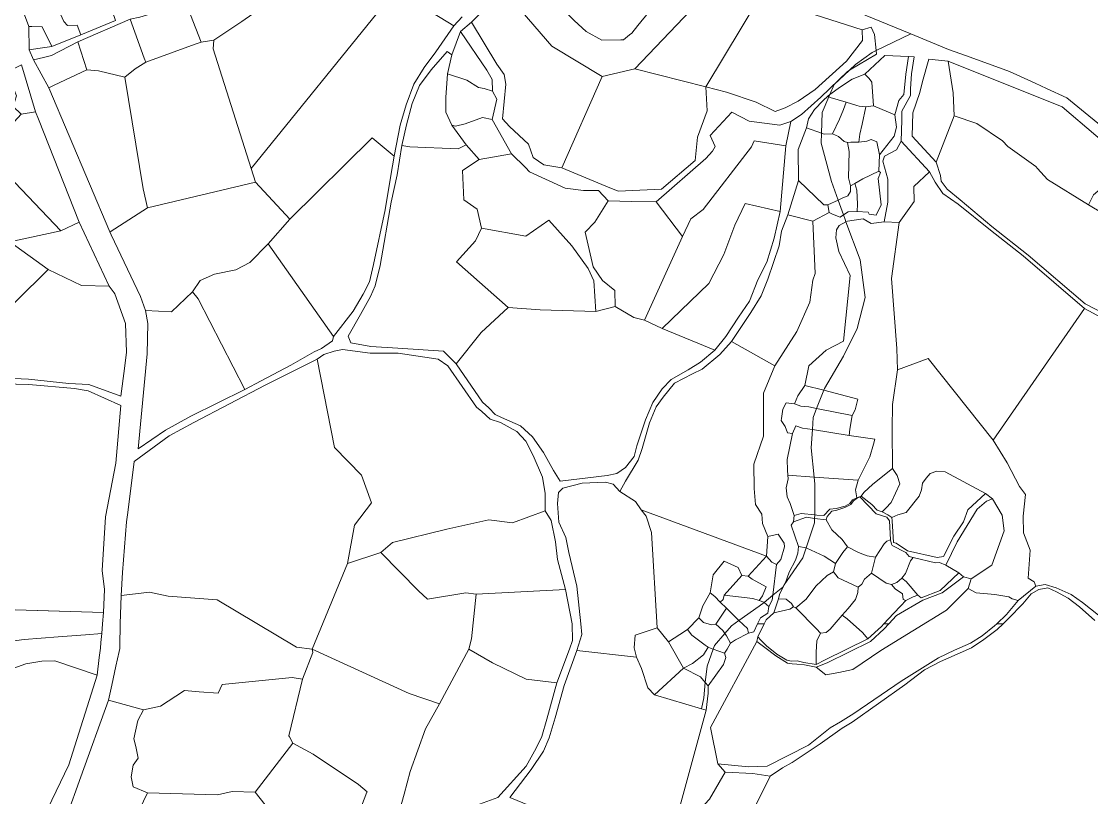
# Model space of a CAD drawing. Header units: metres. Extents: x 542555 to 550520, y 1840485 to 1846995.
# Drawn here: x 549451.6 to 549900.6, y 1843927.1 to 1844252.6 of the extents above; entities that cross this region are included whole.
import ezdxf

# ---------------------------------------------------------------- set-up
doc = ezdxf.new("R2010")
doc.units = ezdxf.units.M
doc.header["$MEASUREMENT"] = 0
doc.layers.add('Level 30', color=7, linetype='Continuous', lineweight=0)

msp = doc.modelspace()

# ---------------------------------------------------------------- linework, layer by layer
at = {"layer": 'Level 30', "color": 7, "linetype": 'Continuous', "lineweight": 0, "flags": 128}
for points in [[(549772.61, 1844331.48), (549767.51, 1844322.96), (549750.52, 1844301), (549738.6, 1844284.18), (549723.32, 1844266.76), (549720.38, 1844263.52), (549714.71, 1844256.35), (549710.19, 1844250.89), (549707.64, 1844247.71), (549706.6952, 1844246.9536), (549704.18, 1844244.94), (549703.0347, 1844244.9096), (549695.14, 1844244.7), (549688.48, 1844248.35), (549683.45, 1844252.93), (549656.49, 1844279.73), (549662.37, 1844310.75), (549687.9, 1844340.3), (549756.95, 1844334.73), (549771.43, 1844353.78), (549776.75, 1844350.29), (549776.7343, 1844349.5062), (549776.51, 1844338.29), (549772.61, 1844331.48)], [(549789.5933, 1844261.9327), (549824.8179, 1844247.3809), (549810.2601, 1844240.3922), (549809.57, 1844247.08), (549808.19, 1844250.16), (549804.31, 1844249.12), (549761.46, 1844262.93), (549748.57, 1844267.9), (549743.15, 1844267.67), (549747.1499, 1844272.5879), (549750.4117, 1844276.5983), (549754.74, 1844281.92), (549755.1, 1844277.49), (549766.87, 1844271.32), (549774.4403, 1844268.1926), (549789.5933, 1844261.9327)], [(549482.49, 1844277.81), (549491.06, 1844252.93), (549476.56, 1844246.92), (549475.03, 1844250.98), (549470.88, 1844250.95), (549469.44, 1844252.54), (549462.71, 1844267.52), (549472.49, 1844272.91), (549476.09, 1844272.55), (549479.71, 1844275.08), (549480.27, 1844276.92), (549482.49, 1844277.81)], [(549462.71, 1844267.52), (549469.44, 1844252.54), (549470.88, 1844250.95), (549475.03, 1844250.98), (549476.56, 1844246.92), (549464.35, 1844242.15), (549460.26, 1844250.32), (549455.9758, 1844250.4356), (549454.7, 1844250.47), (549450.68, 1844261.43), (549451.5895, 1844261.8904), (549462.71, 1844267.52)], [(549547.63, 1844268.41), (549551.92, 1844258.01), (549544.04, 1844252.51), (549532.3, 1844244.74), (549527.08, 1844243.92), (549522.61, 1844255.41), (549519.81, 1844260.81), (549526.16, 1844263.36), (549536.3, 1844265.01), (549547.63, 1844268.41)], [(549604.96, 1844261.13), (549548.01, 1844190.98), (549532.02, 1844241.07), (549532.3, 1844244.74), (549544.04, 1844252.51), (549551.92, 1844258.01), (549557.24, 1844259.83), (549565.18, 1844265.34), (549573.81, 1844267.9), (549581.37, 1844265.63), (549587.6, 1844266.11), (549594.86, 1844264.85), (549604.96, 1844261.13)], [(549761.46, 1844262.93), (549738.78, 1844225.21), (549708.99, 1844232.67), (549741.2, 1844266.54), (549743.15, 1844267.67), (549748.57, 1844267.9), (549761.46, 1844262.93)], [(549608.67, 1844265.7), (549633.06, 1844250.8), (549625.44, 1844239.87), (549620.62, 1844233.34), (549616.19, 1844226.36), (549613.07, 1844217.61), (549610.46, 1844209.05), (549607.96, 1844196.04), (549598.71, 1844203.77), (549564.25, 1844169.71), (549549.83, 1844185.26), (549548.01, 1844190.98), (549604.96, 1844261.13), (549608.67, 1844265.7)], [(549695.31, 1844229.45), (549678.39, 1844191.16), (549670.75, 1844192.41), (549666.37, 1844195.54), (549664.33, 1844201.11), (549656.35, 1844208.5), (549653.38, 1844211.75), (549654.79, 1844226.3), (549654.13, 1844230.4), (549651.01, 1844234.62), (549640.39, 1844252.29), (549653.69, 1844266.04), (549674.18, 1844242.17), (549695.31, 1844229.45)], [(549804.31, 1844249.12), (549804.54, 1844244.61), (549797.79, 1844235.93), (549784.59, 1844224.08), (549777.54, 1844219.17), (549772.05, 1844216.39), (549767.85, 1844214.79), (549759.93, 1844218.73), (549747.4, 1844222.95), (549738.78, 1844225.21), (549761.46, 1844262.93), (549804.31, 1844249.12)], [(549519.81, 1844260.81), (549522.61, 1844255.41), (549527.08, 1844243.92), (549524.49, 1844243.13), (549503.8, 1844235.53), (549503.13, 1844237.17), (549497.27, 1844253.58), (549501.35, 1844254.35), (549511.47, 1844257.51), (549519.81, 1844260.81)], [(549499.32, 1844232.77), (549494.95, 1844229.21), (549484.01, 1844231.83), (549479.11, 1844232.32), (549475.26, 1844244.06), (549497.27, 1844253.58), (549503.13, 1844237.17), (549503.8, 1844235.53), (549499.32, 1844232.77)], [(549464.35, 1844242.15), (549459.4264, 1844241.4244), (549454.85, 1844240.75), (549454.7, 1844250.47), (549455.9758, 1844250.4356), (549460.26, 1844250.32), (549464.35, 1844242.15)], [(549638.5, 1844228), (549630.4, 1844230.61), (549632.15, 1844238.64), (549635.83, 1844248.4), (549646.92, 1844232.14), (549649.14, 1844228.28), (549649.21, 1844223.4), (549645.8, 1844224.48), (549643.4, 1844224.86), (549638.5, 1844228)], [(549804.31, 1844249.12), (549808.19, 1844250.16), (549809.57, 1844247.08), (549810.2601, 1844240.3922), (549808.61, 1844239.6), (549801.5, 1844234.52), (549798.9746, 1844232.1144), (549798.23, 1844231.67), (549786.99, 1844220.85), (549778.84, 1844213.51), (549774.41, 1844210.58), (549769.8, 1844209.12), (549756.88, 1844210.81), (549749.62, 1844214.53), (549740.52, 1844204.7), (549742.68, 1844200.22), (549741.6, 1844198.22), (549738.77, 1844195.13), (549717.93, 1844176.89), (549707.56, 1844177.03), (549697.72, 1844177.38), (549693.73, 1844181.72), (549687.39, 1844181.74), (549679.72, 1844182.62), (549664.75, 1844189.58), (549663.11, 1844191.33), (549657.28, 1844197.03), (549649.16, 1844211.52), (549651.09, 1844219.96), (549649.21, 1844223.4), (549649.14, 1844228.28), (549646.92, 1844232.14), (549635.83, 1844248.4), (549640.39, 1844252.29), (549651.01, 1844234.62), (549654.13, 1844230.4), (549654.79, 1844226.3), (549653.38, 1844211.75), (549656.35, 1844208.5), (549664.33, 1844201.11), (549666.37, 1844195.54), (549670.75, 1844192.41), (549678.39, 1844191.16), (549696.78, 1844183.58), (549701.91, 1844181.4), (549720.18, 1844182.22), (549734.23, 1844194.23), (549735.3, 1844204.08), (549739.31, 1844215.07), (549738.78, 1844225.21), (549747.4, 1844222.95), (549759.93, 1844218.73), (549767.85, 1844214.79), (549772.05, 1844216.39), (549777.54, 1844219.17), (549784.59, 1844224.08), (549797.79, 1844235.93), (549804.54, 1844244.61), (549804.31, 1844249.12)], [(549465.4072, 1844225.8058), (549463.06, 1844224.69), (549456.63, 1844236.48), (549460.918, 1844237.5293), (549464.19, 1844238.33), (549475.26, 1844244.06), (549479.11, 1844232.32), (549465.4072, 1844225.8058)], [(549549.83, 1844185.26), (549504.52, 1844174.38), (549502.64, 1844182.47), (549494.95, 1844229.21), (549499.32, 1844232.77), (549503.8, 1844235.53), (549524.49, 1844243.13), (549527.08, 1844243.92), (549532.3, 1844244.74), (549532.02, 1844241.07), (549548.01, 1844190.98), (549549.83, 1844185.26)], [(549632.16, 1844209.13), (549638.2, 1844200.91), (549634.9, 1844199.14), (549614.52, 1844200.03), (549611.2, 1844200.59), (549613.16, 1844209.29), (549615.61, 1844218.23), (549618.69, 1844225.79), (549623.55, 1844232.33), (549630.23, 1844240), (549632.15, 1844238.64), (549630.4, 1844230.61), (549629.64, 1844220.73), (549629.63, 1844214.61), (549632.16, 1844209.13)], [(549810.41, 1844238.94), (549798.9746, 1844232.1144), (549801.5, 1844234.52), (549808.61, 1844239.6), (549810.2601, 1844240.3922), (549810.41, 1844238.94)], [(549825.09, 1844230.65), (549824.57, 1844224.35), (549824.65, 1844221.48), (549820.97, 1844214.93), (549820.95, 1844211.16), (549820.76, 1844202.42), (549818.79, 1844198.73), (549813.78, 1844196.09), (549812.98, 1844193.98), (549815.08, 1844186.41), (549815.18, 1844176.76), (549813.52, 1844168.61), (549808.19, 1844167.88), (549804.78, 1844169.89), (549798.26, 1844168.87), (549797.5641, 1844168.5091), (549797.2, 1844169.48), (549796.4989, 1844171.4385), (549798.51, 1844172.82), (549802.29, 1844172.85), (549806.9, 1844172.62), (549807.29, 1844171.74), (549810.24, 1844171.29), (549812.31, 1844175.66), (549811.09, 1844186.69), (549812.09, 1844189.2), (549811.37, 1844189.79), (549811.59, 1844196.7), (549817.82, 1844204.46), (549818.79, 1844208.26), (549818.07, 1844213.37), (549819.71, 1844219.5), (549821.82, 1844221.95), (549822.69, 1844230.5), (549823.82, 1844237.88), (549826.18, 1844237.76), (549825.09, 1844230.65)], [(549822.69, 1844230.5), (549821.82, 1844221.95), (549819.71, 1844219.5), (549818.07, 1844213.37), (549809.07, 1844217.21), (549808.46, 1844227.2), (549807.23, 1844228.7), (549805.43, 1844230.55), (549813.87, 1844238.37), (549823.82, 1844237.88), (549822.69, 1844230.5)], [(549842.98, 1844212.95), (549835.44, 1844193.54), (549825.34, 1844204.53), (549825.55, 1844214.31), (549828.53, 1844222.85), (549829.66, 1844227.48), (549832.29, 1844236.73), (549840.44, 1844235.95), (549842.46, 1844222.68), (549842.98, 1844212.95)], [(549901.36, 1844179.84), (549899.36, 1844175.76), (549882.06, 1844186.34), (549877.86, 1844190.91), (549877.23, 1844191.8), (549865.51, 1844200.17), (549863.28, 1844202.48), (549852.48, 1844209.85), (549842.98, 1844212.95), (549842.46, 1844222.68), (549840.44, 1844235.95), (549888.23, 1844216.73), (549916.54, 1844192.8), (549901.36, 1844179.84)], [(549457.5, 1844214.67), (549451.51, 1844213.67), (549448.16, 1844216.98), (549449.49, 1844221.41), (549445.69, 1844231.47), (549451.58, 1844234.44), (549457.5, 1844214.67)], [(549488.8589, 1844164.3958), (549488.74, 1844164.32), (549463.06, 1844224.69), (549465.4072, 1844225.8058), (549479.11, 1844232.32), (549484.01, 1844231.83), (549494.95, 1844229.21), (549502.64, 1844182.47), (549504.52, 1844174.38), (549488.8589, 1844164.3958)], [(549651.09, 1844219.96), (549649.16, 1844211.52), (549645.03, 1844212.33), (549637.82, 1844209.61), (549633.68, 1844208.64), (549632.16, 1844209.13), (549629.63, 1844214.61), (549629.64, 1844220.73), (549630.4, 1844230.61), (549638.5, 1844228), (549643.4, 1844224.86), (549645.8, 1844224.48), (549649.21, 1844223.4), (549651.09, 1844219.96)], [(549738.78, 1844225.21), (549739.31, 1844215.07), (549735.3, 1844204.08), (549734.23, 1844194.23), (549720.18, 1844182.22), (549701.91, 1844181.4), (549696.78, 1844183.58), (549678.39, 1844191.16), (549695.31, 1844229.45), (549708.99, 1844232.67), (549738.78, 1844225.21)], [(549809.07, 1844217.21), (549805.88, 1844216.73), (549803.03, 1844217.06), (549802.15, 1844217.35), (549797.7, 1844218.72), (549790.96, 1844220.66), (549790.417, 1844220.9315), (549790.8401, 1844221.9088), (549795.23, 1844225.15), (549800.09, 1844228.37), (549805.43, 1844230.55), (549807.23, 1844228.7), (549808.46, 1844227.2), (549809.07, 1844217.21)], [(549789.88, 1844221.2), (549790.8401, 1844221.9088), (549790.417, 1844220.9315), (549789.88, 1844221.2)], [(549789.88, 1844221.2), (549790.417, 1844220.9315), (549787.62, 1844214.47), (549787.3279, 1844205.6942), (549781.02, 1844207.93), (549781.86, 1844211.82), (549784.37, 1844215.7), (549787.96, 1844219.39), (549789.88, 1844221.2)], [(549790.417, 1844220.9315), (549790.96, 1844220.66), (549797.7, 1844218.72), (549796.47, 1844215.74), (549794.84, 1844211.62), (549791.96, 1844205.45), (549788.44, 1844205.3), (549787.3279, 1844205.6942), (549787.62, 1844214.47), (549790.417, 1844220.9315)], [(549797.7, 1844218.72), (549802.15, 1844217.35), (549803.03, 1844217.06), (549805.88, 1844216.73), (549804.36, 1844209.57), (549803.31, 1844205.39), (549802.91, 1844202.01), (549799.65, 1844201.91), (549798.18, 1844201.77), (549796.75, 1844202.19), (549794.35, 1844204.34), (549791.96, 1844205.45), (549794.84, 1844211.62), (549796.47, 1844215.74), (549797.7, 1844218.72)], [(549818.79, 1844208.26), (549817.82, 1844204.46), (549811.59, 1844196.7), (549810.49, 1844202.16), (549808.13, 1844203.05), (549806.36, 1844202.41), (549802.91, 1844202.01), (549803.31, 1844205.39), (549804.36, 1844209.57), (549805.88, 1844216.73), (549809.07, 1844217.21), (549818.07, 1844213.37), (549818.79, 1844208.26)], [(549457.5, 1844214.67), (549458.7005, 1844211.6304), (549475.79, 1844168.36), (549468.1, 1844164.73), (549437.8228, 1844196.476), (549436.15, 1844198.23), (549442.73, 1844204.04), (549451.51, 1844213.67), (549457.5, 1844214.67)], [(549774.41, 1844210.58), (549772.26, 1844200.42), (549759.1, 1844202.48), (549757.95, 1844200), (549737.69, 1844173.78), (549732.5, 1844169.85), (549728.97, 1844162.42), (549717.93, 1844176.89), (549738.77, 1844195.13), (549741.6, 1844198.22), (549742.68, 1844200.22), (549740.52, 1844204.7), (549749.62, 1844214.53), (549756.88, 1844210.81), (549769.8, 1844209.12), (549774.41, 1844210.58)], [(549899.36, 1844175.76), (549927.28, 1844159), (549906.05, 1844129.93), (549897.95, 1844134.22), (549873.96, 1844154.52), (549858.76, 1844166.54), (549845.49, 1844177.79), (549840.08, 1844182.29), (549837.48, 1844185.63), (549837.22, 1844188.06), (549835.44, 1844193.54), (549842.98, 1844212.95), (549852.48, 1844209.85), (549863.28, 1844202.48), (549865.51, 1844200.17), (549877.23, 1844191.8), (549877.86, 1844190.91), (549882.06, 1844186.34), (549899.36, 1844175.76)], [(549657.28, 1844197.03), (549643.62, 1844194.73), (549638.2, 1844200.91), (549632.16, 1844209.13), (549633.68, 1844208.64), (549637.82, 1844209.61), (549645.03, 1844212.33), (549649.16, 1844211.52), (549657.28, 1844197.03)], [(549794.2522, 1844177.7143), (549789.88, 1844175.74), (549788.26, 1844175.73), (549777.68, 1844185.96), (549777.47, 1844198.86), (549781.02, 1844207.93), (549787.3279, 1844205.6942), (549787.19, 1844201.55), (549791.49, 1844185.43), (549794.2522, 1844177.7143)], [(549564.25, 1844169.71), (549598.71, 1844203.77), (549607.96, 1844196.04), (549606.55, 1844187.96), (549604.17, 1844173.6), (549599.36, 1844150.69), (549597.58, 1844143.37), (549594.94, 1844138.2), (549590.85, 1844131.1), (549582.48, 1844120.47), (549555.12, 1844159.33), (549564.25, 1844169.71)], [(549795.97, 1844178.49), (549794.2522, 1844177.7143), (549791.49, 1844185.43), (549787.19, 1844201.55), (549787.3279, 1844205.6942), (549788.44, 1844205.3), (549791.96, 1844205.45), (549794.35, 1844204.34), (549796.75, 1844202.19), (549798.18, 1844201.77), (549798.9, 1844198.02), (549798.55, 1844186.96), (549799.41, 1844183.66), (549799.5, 1844181.35), (549798.28, 1844179.47), (549795.97, 1844178.49)], [(549644.54, 1844122.18), (549633.94, 1844109.02), (549628.75, 1844114.26), (549609.57, 1844115.61), (549598.18, 1844116.35), (549589.8, 1844117.83), (549588.68, 1844120.62), (549593.93, 1844129.76), (549598.12, 1844137.29), (549600.08, 1844141.7), (549602.14, 1844150.29), (549606.73, 1844176.84), (549609.2, 1844188.28), (549611.2, 1844200.59), (549614.52, 1844200.03), (549634.9, 1844199.14), (549638.2, 1844200.91), (549643.62, 1844194.73), (549636.66, 1844190.12), (549637.21, 1844177.81), (549642.83, 1844173.9), (549644.64, 1844165.96), (549642.09, 1844160.56), (549634.09, 1844151.83), (549655.86, 1844132.62), (549644.54, 1844122.18)], [(549728.97, 1844162.42), (549732.5, 1844169.85), (549737.69, 1844173.78), (549757.95, 1844200), (549759.1, 1844202.48), (549772.26, 1844200.42), (549769.9, 1844172.83), (549755.33, 1844176.19), (549750.87, 1844167.16), (549746.29, 1844154.9), (549740.07, 1844142.68), (549720.38, 1844123.8), (549712.96, 1844127.32), (549728.97, 1844162.42)], [(549802.91, 1844202.01), (549806.36, 1844202.41), (549808.13, 1844203.05), (549810.49, 1844202.16), (549811.59, 1844196.7), (549811.37, 1844189.79), (549804.66, 1844186.56), (549801.3, 1844184.65), (549799.41, 1844183.66), (549798.55, 1844186.96), (549798.9, 1844198.02), (549798.18, 1844201.77), (549799.65, 1844201.91), (549802.91, 1844202.01)], [(549826.11, 1844177.14), (549819.87, 1844168.28), (549813.52, 1844168.61), (549815.18, 1844176.76), (549815.08, 1844186.41), (549812.98, 1844193.98), (549813.78, 1844196.09), (549818.79, 1844198.73), (549820.76, 1844202.42), (549832.57, 1844189.57), (549826.04, 1844183.41), (549826.11, 1844177.14)], [(549436.15, 1844198.23), (549437.8228, 1844196.476), (549468.1, 1844164.73), (549446.73, 1844160.13), (549436.27, 1844149.14), (549433.62, 1844150.54), (549419.96, 1844158.98), (549418.16, 1844157.93), (549414.11, 1844160.25), (549408.0757, 1844164.9266), (549398.11, 1844172.65), (549399.82, 1844175.3), (549404.64, 1844176.04), (549412.05, 1844180.26), (549418.17, 1844186.97), (549422.18, 1844190.73), (549422.12, 1844191.96), (549423.22, 1844193.92), (549432.59, 1844197.07), (549436.15, 1844198.23)], [(549700.65, 1844133), (549692.54, 1844130.99), (549691.71, 1844143.77), (549689.34, 1844148.99), (549682.53, 1844158.5), (549672.88, 1844169.31), (549663.29, 1844162.49), (549644.64, 1844165.96), (549642.83, 1844173.9), (549637.21, 1844177.81), (549636.66, 1844190.12), (549643.62, 1844194.73), (549657.28, 1844197.03), (549663.11, 1844191.33), (549664.75, 1844189.58), (549679.72, 1844182.62), (549687.39, 1844181.74), (549693.73, 1844181.72), (549697.72, 1844177.38), (549692.12, 1844168.42), (549688.12, 1844164.29), (549691.47, 1844149.74), (549695.44, 1844144.01), (549700.57, 1844139.75), (549700.65, 1844133)], [(549789.88, 1844175.74), (549790.47, 1844172.43), (549783.6, 1844168.79), (549773.14, 1844171.49), (549777.68, 1844185.96), (549788.26, 1844175.73), (549789.88, 1844175.74)], [(549806.9, 1844172.62), (549802.29, 1844172.85), (549802.42, 1844175.92), (549802.1, 1844181.78), (549801.3, 1844184.65), (549804.66, 1844186.56), (549811.37, 1844189.79), (549812.09, 1844189.2), (549811.09, 1844186.69), (549812.31, 1844175.66), (549810.24, 1844171.29), (549807.29, 1844171.74), (549806.9, 1844172.62)], [(549897.67, 1844132.27), (549859.28, 1844076.99), (549832.07, 1844111.31), (549819.12, 1844106.53), (549818.94, 1844115.41), (549816.67, 1844144.8), (549819.87, 1844168.28), (549826.11, 1844177.14), (549826.04, 1844183.41), (549832.57, 1844189.57), (549834.93, 1844185.21), (549838.23, 1844180.39), (549844.57, 1844176.01), (549858.14, 1844165.1), (549871.91, 1844154.28), (549897.67, 1844132.27)], [(549564.25, 1844169.71), (549555.12, 1844159.33), (549547.4, 1844151.5), (549541.54, 1844148.46), (549532.63, 1844146.6), (549526.59, 1844143.99), (549523.36, 1844139.26), (549514.51, 1844130.85), (549503.61, 1844131.35), (549501.54, 1844137.23), (549489.3193, 1844163.0939), (549488.74, 1844164.32), (549488.8589, 1844164.3958), (549504.52, 1844174.38), (549549.83, 1844185.26), (549564.25, 1844169.71)], [(549801.3, 1844184.65), (549802.1, 1844181.78), (549802.42, 1844175.92), (549802.29, 1844172.85), (549798.51, 1844172.82), (549796.4989, 1844171.4385), (549794.2522, 1844177.7143), (549795.97, 1844178.49), (549798.28, 1844179.47), (549799.5, 1844181.35), (549799.41, 1844183.66), (549801.3, 1844184.65)], [(549728.97, 1844162.42), (549712.96, 1844127.32), (549708.57, 1844128.5), (549700.65, 1844133), (549700.57, 1844139.75), (549695.44, 1844144.01), (549691.47, 1844149.74), (549688.12, 1844164.29), (549692.12, 1844168.42), (549697.72, 1844177.38), (549707.56, 1844177.03), (549717.93, 1844176.89), (549728.97, 1844162.42)], [(549796.4989, 1844171.4385), (549795.06, 1844170.45), (549791.97, 1844171.82), (549790.47, 1844172.43), (549789.88, 1844175.74), (549794.2522, 1844177.7143), (549796.4989, 1844171.4385)], [(549720.38, 1844123.8), (549740.07, 1844142.68), (549746.29, 1844154.9), (549750.87, 1844167.16), (549755.33, 1844176.19), (549769.9, 1844172.83), (549767.46, 1844161.72), (549764.3, 1844151.67), (549760.63, 1844144.19), (549757.02, 1844135.23), (549752.47, 1844128.64), (549747.13, 1844120.45), (549742.49, 1844114.72), (549720.38, 1844123.8)], [(549781.96, 1844108.19), (549780.3, 1844099.96), (549777.4, 1844095.64), (549775.89, 1844092.18), (549772.46, 1844092.63), (549771.11, 1844089.97), (549770.57, 1844086.05), (549770.42, 1844085.31), (549772.08, 1844082.71), (549772.96, 1844080.11), (549775.09, 1844079.76), (549772.93, 1844068.92), (549772.97, 1844064.39), (549773.2, 1844062.3), (549773.37, 1844060.73), (549772.51, 1844057.04), (549772.86, 1844053.25), (549774.16, 1844050.45), (549775.84, 1844045.35), (549775.55, 1844042.8), (549774.59, 1844041.36), (549777.67, 1844032.37), (549777.33, 1844029.57), (549776.37, 1844026.64), (549773.7, 1844021.7), (549771.99, 1844016.96), (549771.6886, 1844016.366), (549771.01, 1844015.38), (549766.8078, 1844011.9403), (549768.36, 1844024.93), (549770.28, 1844026.97), (549771.72, 1844032.31), (549771.67, 1844033.85), (549769.05, 1844037.54), (549764.8, 1844036.62), (549762.59, 1844042), (549762.32, 1844046), (549759.53, 1844050.04), (549759.04, 1844056.69), (549758.83, 1844066.89), (549763, 1844078.64), (549762.93, 1844096.68), (549767.72, 1844108.22), (549776.98, 1844122.62), (549782.34, 1844134.87), (549783.68, 1844144.04), (549784.61, 1844146.9), (549783.6, 1844168.79), (549790.47, 1844172.43), (549791.97, 1844171.82), (549795.06, 1844170.45), (549796.4989, 1844171.4385), (549797.2, 1844169.48), (549797.5641, 1844168.5091), (549794.75, 1844167.05), (549793.64, 1844165.21), (549793.24, 1844161.91), (549794.62, 1844156.14), (549799.27, 1844146.01), (549796.45, 1844118.5), (549789.22, 1844114.81), (549781.96, 1844108.19)], [(549476.82, 1844141.91), (549462.8, 1844148.63), (549446.73, 1844160.13), (549468.1, 1844164.73), (549475.79, 1844168.36), (549488.4, 1844141.52), (549476.82, 1844141.91)], [(549669.18, 1844131.71), (549655.86, 1844132.62), (549634.09, 1844151.83), (549642.09, 1844160.56), (549644.64, 1844165.96), (549663.29, 1844162.49), (549672.88, 1844169.31), (549682.53, 1844158.5), (549689.34, 1844148.99), (549691.71, 1844143.77), (549692.54, 1844130.99), (549669.18, 1844131.71)], [(549782.34, 1844134.87), (549776.98, 1844122.62), (549767.72, 1844108.22), (549749.56, 1844118.4), (549757.57, 1844130.49), (549761.96, 1844137.58), (549764.78, 1844144.56), (549769.58, 1844158.56), (549770.55, 1844164.65), (549773.14, 1844171.49), (549783.6, 1844168.79), (549784.61, 1844146.9), (549783.68, 1844144.04), (549782.34, 1844134.87)], [(549788.5, 1844098.66), (549788.2068, 1844097.9025), (549780.3, 1844099.96), (549781.96, 1844108.19), (549789.22, 1844114.81), (549796.45, 1844118.5), (549799.27, 1844146.01), (549794.62, 1844156.14), (549793.24, 1844161.91), (549793.64, 1844165.21), (549794.75, 1844167.05), (549797.5641, 1844168.5091), (549803.5, 1844152.68), (549805.65, 1844136.82), (549802.29, 1844123.87), (549796.54, 1844112.26), (549788.5, 1844098.66)], [(549813.52, 1844168.61), (549819.87, 1844168.28), (549816.67, 1844144.8), (549818.94, 1844115.41), (549819.12, 1844106.53), (549817.08, 1844091.89), (549816.93, 1844081.65), (549817.09, 1844065.06), (549808.83, 1844058.52), (549805.01, 1844055.09), (549803.94, 1844053.52), (549802.11, 1844052.87), (549801.57, 1844056.19), (549802.68, 1844060.19), (549807.61, 1844070.03), (549809.06, 1844075.38), (549809.65, 1844077.41), (549798.86, 1844078.92), (549799.23, 1844081.65), (549800.1, 1844087.31), (549801.43, 1844089.68), (549802.55, 1844094.17), (549788.2068, 1844097.9025), (549788.5, 1844098.66), (549796.54, 1844112.26), (549802.29, 1844123.87), (549805.65, 1844136.82), (549803.5, 1844152.68), (549797.5641, 1844168.5091), (549798.26, 1844168.87), (549804.78, 1844169.89), (549808.19, 1844167.88), (549813.52, 1844168.61)], [(549555.12, 1844159.33), (549582.48, 1844120.47), (549582.11, 1844118.63), (549577.5, 1844115.48), (549574.4, 1844113.98), (549564.61, 1844108.42), (549552.13, 1844101.84), (549545.4, 1844098.25), (549525.72, 1844136.29), (549523.36, 1844139.26), (549526.59, 1844143.99), (549532.63, 1844146.6), (549541.54, 1844148.46), (549547.4, 1844151.5), (549555.12, 1844159.33)], [(549494.8285, 1844107.0177), (549493.38, 1844095.48), (549479.83, 1844100.3), (549471.56, 1844100.8), (549454.57, 1844102.61), (549445.31, 1844102.97), (549427.38, 1844107.33), (549422.87, 1844109.19), (549462.8, 1844148.63), (549476.82, 1844141.91), (549488.4, 1844141.52), (549490.5471, 1844138.727), (549490.86, 1844138.32), (549495.32, 1844125.92), (549495.7, 1844113.96), (549494.8285, 1844107.0177)], [(549523.36, 1844139.26), (549525.72, 1844136.29), (549545.4, 1844098.25), (549522.66, 1844087.11), (549512.02, 1844081.14), (549500.59, 1844073.35), (549504.43, 1844113.15), (549504.67, 1844125.96), (549503.61, 1844131.35), (549514.51, 1844130.85), (549523.36, 1844139.26)], [(549720.38, 1844123.8), (549742.49, 1844114.72), (549736.53, 1844109.69), (549731.28, 1844106.45), (549724.27, 1844102.5), (549720.39, 1844098.52), (549716.56, 1844092.8), (549713.4, 1844085.57), (549709.84, 1844074.56), (549708.67, 1844070.14), (549705.1, 1844065.6), (549701.39, 1844063.02), (549697.38, 1844062.14), (549677.64, 1844059.77), (549674.86, 1844064.24), (549670.66, 1844071.86), (549666.1, 1844078.42), (549660.94, 1844083.06), (549652.97, 1844086.56), (549650.43, 1844087.8), (549647.73, 1844090.56), (549645.08, 1844092.95), (549633.94, 1844109.02), (549644.54, 1844122.18), (549655.86, 1844132.62), (549669.18, 1844131.71), (549692.54, 1844130.99), (549700.65, 1844133), (549708.57, 1844128.5), (549712.96, 1844127.32), (549720.38, 1844123.8)], [(549749.56, 1844118.4), (549767.72, 1844108.22), (549762.93, 1844096.68), (549763, 1844078.64), (549758.83, 1844066.89), (549759.04, 1844056.69), (549759.53, 1844050.04), (549762.32, 1844046), (549762.59, 1844042), (549764.8, 1844036.62), (549764.18, 1844028.35), (549711.65, 1844047.82), (549709.18, 1844051.28), (549702.66, 1844055.47), (549705.1, 1844059.79), (549710.42, 1844068.67), (549712.08, 1844073.48), (549715.09, 1844084.29), (549717.87, 1844091.02), (549720.9, 1844095.03), (549725.57, 1844100.91), (549733.13, 1844104.77), (549737.18, 1844106.81), (549744.64, 1844112.89), (549749.56, 1844118.4)], [(549607.25, 1844034.05), (549602.4, 1844029.96), (549588.38, 1844025.23), (549591.38, 1844041.39), (549598.53, 1844050.7), (549594.22, 1844062.29), (549582.92, 1844073.9), (549575.73, 1844111.02), (549578.55, 1844112.89), (549582.8, 1844114.38), (549586.25, 1844115.06), (549597.96, 1844113.48), (549609.61, 1844113.5), (549626.47, 1844111.02), (549630.48, 1844108.17), (549642.53, 1844090.84), (549644.79, 1844088.98), (549648.25, 1844085.8), (549652.56, 1844084.43), (549659.46, 1844080.64), (549663.19, 1844076.62), (549666.35, 1844070.62), (549670.28, 1844061.46), (549671.3, 1844054.7), (549671.35, 1844047.43), (549657.67, 1844042.35), (549647.78, 1844043.64), (549630.15, 1844039.66), (549607.25, 1844034.05)], [(549591.38, 1844041.39), (549588.38, 1844025.23), (549573.55, 1843989.36), (549567.03, 1843990.23), (549533.67, 1844010.1), (549513.12, 1844011.56), (549505.32, 1844013.21), (549494.6575, 1844011.9477), (549493.41, 1844011.8), (549494.02, 1844021.46), (549495.72, 1844042.79), (549496.1964, 1844046.6304), (549498.85, 1844068.02), (549513.54, 1844078.85), (549523.93, 1844084.42), (549553.93, 1844100.04), (549575.73, 1844111.02), (549582.92, 1844073.9), (549594.22, 1844062.29), (549598.53, 1844050.7), (549591.38, 1844041.39)], [(549877.28, 1844015.71), (549869.74, 1844009.72), (549867.35, 1844010.47), (549865.9, 1844011.28), (549859.95, 1844012.25), (549852.13, 1844013.04), (549848.84, 1844014.85), (549850.12, 1844018.91), (549858.82, 1844024.59), (549863.9, 1844038.94), (549863.02, 1844045.59), (549859.02, 1844052.38), (549856.08, 1844054.7), (549839.19, 1844063.74), (549835.69, 1844063.98), (549832.82, 1844063.03), (549831.2, 1844061.08), (549829.65, 1844058.94), (549829.31, 1844056.17), (549828.25, 1844053.54), (549822.85, 1844046.66), (549819.28, 1844045.73), (549816.75, 1844044.64), (549815.11, 1844045.71), (549812.79, 1844046.92), (549814.29, 1844048.48), (549816.45, 1844050.92), (549820.11, 1844058.72), (549819.03, 1844062.16), (549817.09, 1844065.06), (549816.93, 1844081.65), (549817.08, 1844091.89), (549819.12, 1844106.53), (549832.07, 1844111.31), (549859.28, 1844076.99), (549865.21, 1844067.47), (549870.42, 1844057.58), (549872.88, 1844054.15), (549871.86, 1844045.18), (549872.01, 1844038.19), (549874.84, 1844030.89), (549874, 1844019.08), (549876.49, 1844017.6), (549877.28, 1844015.71)], [(549780.3, 1844099.96), (549788.2068, 1844097.9025), (549785.2563, 1844090.2804), (549781.96, 1844090.94), (549778.61, 1844091.21), (549775.89, 1844092.18), (549777.4, 1844095.64), (549780.3, 1844099.96)], [(549788.2068, 1844097.9025), (549802.55, 1844094.17), (549801.43, 1844089.68), (549800.1, 1844087.31), (549785.2563, 1844090.2804), (549788.2068, 1844097.9025)], [(549775.89, 1844092.18), (549778.61, 1844091.21), (549781.96, 1844090.94), (549785.2563, 1844090.2804), (549783.82, 1844086.57), (549783.4766, 1844081.4155), (549779.38, 1844082.08), (549776.51, 1844083.02), (549775.09, 1844079.76), (549772.96, 1844080.11), (549772.08, 1844082.71), (549770.42, 1844085.31), (549770.57, 1844086.05), (549771.11, 1844089.97), (549772.46, 1844092.63), (549775.89, 1844092.18)], [(549785.2563, 1844090.2804), (549800.1, 1844087.31), (549799.23, 1844081.65), (549798.86, 1844078.92), (549783.4766, 1844081.4155), (549783.82, 1844086.57), (549785.2563, 1844090.2804)], [(549784.2388, 1844061.5099), (549773.2, 1844062.3), (549772.97, 1844064.39), (549772.93, 1844068.92), (549775.09, 1844079.76), (549776.51, 1844083.02), (549779.38, 1844082.08), (549783.4766, 1844081.4155), (549782.97, 1844073.81), (549784.2388, 1844061.5099)], [(549798.86, 1844078.92), (549809.65, 1844077.41), (549809.06, 1844075.38), (549807.61, 1844070.03), (549802.68, 1844060.19), (549784.2388, 1844061.5099), (549782.97, 1844073.81), (549783.4766, 1844081.4155), (549798.86, 1844078.92)], [(549817.09, 1844065.06), (549819.03, 1844062.16), (549820.11, 1844058.72), (549816.45, 1844050.92), (549814.29, 1844048.48), (549812.79, 1844046.92), (549810.64, 1844047.65), (549808.46, 1844050.07), (549803.94, 1844053.52), (549805.01, 1844055.09), (549808.83, 1844058.52), (549817.09, 1844065.06)], [(549784.54, 1844058.59), (549784.4206, 1844045.6715), (549778.75, 1844046.23), (549775.84, 1844045.35), (549774.16, 1844050.45), (549772.86, 1844053.25), (549772.51, 1844057.04), (549773.37, 1844060.73), (549773.2, 1844062.3), (549784.2388, 1844061.5099), (549784.54, 1844058.59)], [(549784.2388, 1844061.5099), (549802.68, 1844060.19), (549801.57, 1844056.19), (549802.11, 1844052.87), (549800.34, 1844052.04), (549799.22, 1844050.47), (549797.23, 1844049.29), (549793.51, 1844048.33), (549790.75, 1844048), (549788.33, 1844045.45), (549785.35, 1844045.58), (549784.4206, 1844045.6715), (549784.54, 1844058.59), (549784.2388, 1844061.5099)], [(549816.75, 1844044.64), (549819.28, 1844045.73), (549822.85, 1844046.66), (549828.25, 1844053.54), (549829.31, 1844056.17), (549829.65, 1844058.94), (549831.2, 1844061.08), (549832.82, 1844063.03), (549835.69, 1844063.98), (549839.19, 1844063.74), (549856.08, 1844054.7), (549848.66, 1844047.72), (549846.88, 1844042.72), (549842.87, 1844036.79), (549838.51, 1844028.22), (549835.75, 1844027.81), (549823.43, 1844030.59), (549818.61, 1844033.86), (549817.52, 1844034.04), (549816.94, 1844043.2), (549816.75, 1844044.64)], [(549708.73, 1843989.87), (549709.72, 1843986.07), (549684.57, 1843988.84), (549686.69, 1843995.57), (549686.25, 1844000), (549684.58, 1844015.81), (549681.26, 1844029.89), (549680.05, 1844036.13), (549677.11, 1844042.62), (549676.5, 1844050.49), (549676.96, 1844055.06), (549678.82, 1844056.87), (549686.91, 1844058.9), (549696.66, 1844059.42), (549699.91, 1844058.52), (549702.66, 1844055.47), (549709.18, 1844051.28), (549711.65, 1844047.82), (549713.73, 1844045.09), (549715.94, 1844038.31), (549718.27, 1843998.27), (549709.15, 1843995.21), (549708.73, 1843989.87)], [(549856.08, 1844054.7), (549859.02, 1844052.38), (549856.56, 1844051.4), (549852.59, 1844048.01), (549844.22, 1844034.42), (549839.45, 1844024.58), (549836.74, 1844025.72), (549835.07, 1844025.61), (549825.71, 1844027.8), (549824.09, 1844028.22), (549822.67, 1844029.9), (549816.98, 1844032.85), (549816.7, 1844033.39), (549816.18, 1844035.16), (549815.85, 1844043.23), (549814.7, 1844044.7), (549810.17, 1844046.17), (549803.34, 1844053.18), (549801.79, 1844052.33), (549800.65, 1844051.58), (549799.65, 1844050.03), (549797.03, 1844048.71), (549793.72, 1844047.62), (549791.67, 1844047.16), (549789.69, 1844045.03), (549789.2, 1844043.56), (549784.4072, 1844044.2213), (549784.4206, 1844045.6715), (549785.35, 1844045.58), (549788.33, 1844045.45), (549790.75, 1844048), (549793.51, 1844048.33), (549797.23, 1844049.29), (549799.22, 1844050.47), (549800.34, 1844052.04), (549802.11, 1844052.87), (549803.94, 1844053.52), (549808.46, 1844050.07), (549810.64, 1844047.65), (549812.79, 1844046.92), (549815.11, 1844045.71), (549816.75, 1844044.64), (549816.94, 1844043.2), (549817.52, 1844034.04), (549818.61, 1844033.86), (549823.43, 1844030.59), (549835.75, 1844027.81), (549838.51, 1844028.22), (549842.87, 1844036.79), (549846.88, 1844042.72), (549848.66, 1844047.72), (549856.08, 1844054.7)], [(549813.6, 1844033.47), (549809.95, 1844027.96), (549806.5, 1844028.53), (549802.79, 1844029.94), (549798.14, 1844032.23), (549795.91, 1844035.33), (549791.6, 1844039.45), (549789.2, 1844043.56), (549789.69, 1844045.03), (549791.67, 1844047.16), (549793.72, 1844047.62), (549797.03, 1844048.71), (549799.65, 1844050.03), (549800.65, 1844051.58), (549801.79, 1844052.33), (549803.34, 1844053.18), (549810.17, 1844046.17), (549814.7, 1844044.7), (549815.85, 1844043.23), (549816.18, 1844035.16), (549814.75, 1844034.6), (549813.6, 1844033.47)], [(549859.02, 1844052.38), (549863.02, 1844045.59), (549863.9, 1844038.94), (549858.82, 1844024.59), (549850.12, 1844018.91), (549846.83, 1844019.73), (549844.87, 1844021.34), (549839.45, 1844024.58), (549844.22, 1844034.42), (549852.59, 1844048.01), (549856.56, 1844051.4), (549859.02, 1844052.38)], [(549679.86, 1844014.36), (549642.35, 1844012.38), (549638.04, 1844012.99), (549621.93, 1844010.27), (549618.19, 1844013.84), (549602.4, 1844029.96), (549607.25, 1844034.05), (549630.15, 1844039.66), (549647.78, 1844043.64), (549657.67, 1844042.35), (549671.35, 1844047.43), (549673.81, 1844043.31), (549675.68, 1844034.35), (549676.5, 1844026.9), (549679.86, 1844014.36)], [(549711.65, 1844047.82), (549764.18, 1844028.35), (549756.53, 1844019.99), (549753.9, 1844020.2), (549752.3, 1844023.58), (549746.41, 1844026.21), (549741.77, 1844020.52), (549740.61, 1844012.98), (549737.53, 1844007.46), (549735.87, 1844002.48), (549731.03, 1843997.6), (549727.91, 1843995.57), (549723.05, 1843992.41), (549718.27, 1843998.27), (549715.94, 1844038.31), (549713.73, 1844045.09), (549711.65, 1844047.82)], [(549781.01, 1844044.69), (549784.4072, 1844044.2213), (549784.39, 1844042.36), (549780.843, 1844031.8261), (549777.67, 1844032.37), (549774.59, 1844041.36), (549775.55, 1844042.8), (549781.01, 1844044.69)], [(549775.84, 1844045.35), (549778.75, 1844046.23), (549784.4206, 1844045.6715), (549784.4072, 1844044.2213), (549781.01, 1844044.69), (549775.55, 1844042.8), (549775.84, 1844045.35)], [(549789.2, 1844043.56), (549791.6, 1844039.45), (549795.91, 1844035.33), (549798.14, 1844032.23), (549796.24, 1844029.85), (549793.21, 1844025.33), (549788.44, 1844028.33), (549781.17, 1844031.77), (549780.843, 1844031.8261), (549784.39, 1844042.36), (549784.4072, 1844044.2213), (549789.2, 1844043.56)], [(549771.72, 1844032.31), (549770.28, 1844026.97), (549768.36, 1844024.93), (549766.41, 1844025.83), (549764.18, 1844028.35), (549764.8, 1844036.62), (549769.05, 1844037.54), (549771.67, 1844033.85), (549771.72, 1844032.31)], [(549822.49, 1844021.06), (549821.05, 1844019.16), (549818.83, 1844017.3), (549816.68, 1844016.46), (549814.41, 1844017.02), (549808.28, 1844021.21), (549809.95, 1844027.96), (549813.6, 1844033.47), (549814.75, 1844034.6), (549816.18, 1844035.16), (549816.7, 1844033.39), (549816.98, 1844032.85), (549822.67, 1844029.9), (549824.09, 1844028.22), (549825.71, 1844027.8), (549824.65, 1844026.41), (549822.49, 1844021.06)], [(549602.4, 1844029.96), (549618.19, 1844013.84), (549621.93, 1844010.27), (549638.04, 1844012.99), (549642.35, 1844012.38), (549640.48, 1843993.65), (549639.39, 1843989.31), (549626.97, 1843966.5), (549614.27, 1843970.7), (549573.55, 1843989.36), (549588.38, 1844025.23), (549602.4, 1844029.96)], [(549768.36, 1844024.93), (549766.8078, 1844011.9403), (549763.1842, 1844008.9742), (549763.13, 1844009.02), (549761.1, 1844009.72), (549762.52, 1844011.66), (549764.14, 1844015.52), (549758.18, 1844018.75), (549756.53, 1844019.99), (549764.18, 1844028.35), (549766.41, 1844025.83), (549768.36, 1844024.93)], [(549793.21, 1844025.33), (549792.26, 1844021.84), (549789.63, 1844020.2), (549784.94, 1844015.76), (549780.89, 1844010.29), (549776.51, 1844006.71), (549775.5, 1844007.05), (549774.73, 1844008.47), (549772.42, 1844010.38), (549769.25, 1844010.49), (549769.6, 1844012.25), (549771.6886, 1844016.366), (549779.42, 1844027.6), (549780.843, 1844031.8261), (549781.17, 1844031.77), (549788.44, 1844028.33), (549793.21, 1844025.33)], [(549777.67, 1844032.37), (549780.843, 1844031.8261), (549779.42, 1844027.6), (549771.6886, 1844016.366), (549771.99, 1844016.96), (549773.7, 1844021.7), (549776.37, 1844026.64), (549777.33, 1844029.57), (549777.67, 1844032.37)], [(549798.14, 1844032.23), (549802.79, 1844029.94), (549806.5, 1844028.53), (549809.95, 1844027.96), (549808.28, 1844021.21), (549805.34, 1844018.68), (549804.14, 1844016.62), (549802.74, 1844015.41), (549794.23, 1844019.22), (549792.26, 1844021.84), (549793.21, 1844025.33), (549796.24, 1844029.85), (549798.14, 1844032.23)], [(549753.9, 1844020.2), (549746.48, 1844012.06), (549746.02, 1844010.2), (549744.83, 1844009.09), (549742.56, 1844011.43), (549740.61, 1844012.98), (549741.77, 1844020.52), (549746.41, 1844026.21), (549752.3, 1844023.58), (549753.9, 1844020.2)], [(549839.45, 1844024.58), (549844.87, 1844021.34), (549837.13, 1844013.93), (549829.1, 1844010.92), (549827.73, 1844012.03), (549822.75, 1844017.79), (549821.05, 1844019.16), (549822.49, 1844021.06), (549824.65, 1844026.41), (549825.71, 1844027.8), (549835.07, 1844025.61), (549836.74, 1844025.72), (549839.45, 1844024.58)], [(549762.52, 1844011.66), (549761.1, 1844009.72), (549758.53, 1844010.64), (549746.48, 1844012.06), (549753.9, 1844020.2), (549756.53, 1844019.99), (549758.18, 1844018.75), (549764.14, 1844015.52), (549762.52, 1844011.66)], [(549792.26, 1844021.84), (549794.23, 1844019.22), (549802.74, 1844015.41), (549802.59, 1844013.1), (549801.49, 1844010.21), (549798.52, 1844006.35), (549796, 1844003.58), (549790.92, 1843997.72), (549789.18, 1843996.32), (549786.85, 1843996.04), (549785.12, 1843997.88), (549776.51, 1844006.71), (549780.89, 1844010.29), (549784.94, 1844015.76), (549789.63, 1844020.2), (549792.26, 1844021.84)], [(549846.83, 1844019.73), (549850.12, 1844018.91), (549848.84, 1844014.85), (549839.74, 1844005.7), (549825.62, 1843997.1), (549812.16, 1843988.83), (549800.43, 1843980.83), (549794.51, 1843979.53), (549789.11, 1843978.57), (549785.1, 1843981.78), (549789.68, 1843983.62), (549807.8, 1843992.55), (549813.52, 1843997.89), (549815.52, 1844000), (549818.78, 1844003.45), (549829.87, 1844009.87), (549837.94, 1844012.97), (549846.83, 1844019.73)], [(549816.68, 1844016.46), (549818.19, 1844014.61), (549821.28, 1844012.62), (549821.5, 1844010.19), (549822.71, 1844009.71), (549820.51, 1844007.55), (549817.52, 1844004.27), (549813.44, 1844000), (549812.4, 1843998.91), (549806.75, 1843993.74), (549804.42, 1843996.36), (549798.11, 1844002.1), (549796, 1844003.58), (549798.52, 1844006.35), (549801.49, 1844010.21), (549802.59, 1844013.1), (549802.74, 1844015.41), (549804.14, 1844016.62), (549805.34, 1844018.68), (549808.28, 1844021.21), (549814.41, 1844017.02), (549816.68, 1844016.46)], [(549846.83, 1844019.73), (549837.94, 1844012.97), (549829.87, 1844009.87), (549818.78, 1844003.45), (549815.52, 1844000), (549813.44, 1844000), (549817.52, 1844004.27), (549820.51, 1844007.55), (549822.71, 1844009.71), (549825.7, 1844011.32), (549827.73, 1844012.03), (549829.1, 1844010.92), (549837.13, 1844013.93), (549844.87, 1844021.34), (549846.83, 1844019.73)], [(549848.84, 1844014.85), (549852.13, 1844013.04), (549859.95, 1844012.25), (549865.9, 1844011.28), (549867.35, 1844010.47), (549869.74, 1844009.72), (549864.88, 1844003.93), (549860.79, 1844000), (549859.91, 1843999.16), (549854.66, 1843995), (549849.76, 1843991.94), (549843.05, 1843988.96), (549836.39, 1843985.76), (549820.78, 1843975.97), (549800.8, 1843962.36), (549795.19, 1843958.84), (549790.88, 1843956.39), (549781.89, 1843949.13), (549764.51, 1843940.31), (549756.59, 1843939.97), (549743.83, 1843941.26), (549740.67, 1843956.57), (549760.09, 1843992.54), (549763.58, 1843990.08), (549768.11, 1843986.56), (549773, 1843983.46), (549774.95, 1843983.2), (549776.97, 1843983.12), (549780.15, 1843982.72), (549785.1, 1843981.78), (549789.11, 1843978.57), (549794.51, 1843979.53), (549800.43, 1843980.83), (549812.16, 1843988.83), (549825.62, 1843997.1), (549839.74, 1844005.7), (549848.84, 1844014.85)], [(549771.6886, 1844016.366), (549769.6, 1844012.25), (549769.25, 1844010.49), (549767.25, 1844004.64), (549764.08, 1844001.64), (549763.29, 1844000), (549760.44, 1844000), (549761.64, 1844002.53), (549764.83, 1844004.5), (549765.26, 1844007.22), (549766.57, 1844009.95), (549766.8078, 1844011.9403), (549771.01, 1844015.38), (549771.6886, 1844016.366)], [(549821.05, 1844019.16), (549822.75, 1844017.79), (549827.73, 1844012.03), (549825.7, 1844011.32), (549822.71, 1844009.71), (549821.5, 1844010.19), (549821.28, 1844012.62), (549818.19, 1844014.61), (549816.68, 1844016.46), (549818.83, 1844017.3), (549821.05, 1844019.16)], [(549573.85, 1843987.92), (549569.53, 1843976.72), (549565.16, 1843977.42), (549535.81, 1843974.48), (549534.16, 1843970.9), (549526.23, 1843971.53), (549520, 1843972.02), (549516.34, 1843969.65), (549509.96, 1843965.51), (549502.8, 1843963.86), (549488.1539, 1843967.9024), (549488.09, 1843967.92), (549489.4719, 1843974.2443), (549491.23, 1843982.29), (549492.56, 1843988.37), (549492.84, 1843989.64), (549492.8631, 1843990.5615), (549493.1, 1844000), (549493.41, 1844011.8), (549494.6575, 1844011.9477), (549505.32, 1844013.21), (549513.12, 1844011.56), (549533.67, 1844010.1), (549567.03, 1843990.23), (549573.55, 1843989.36), (549573.85, 1843987.92)], [(549682.72, 1844000), (549682.77, 1843993.02), (549681.56, 1843989.32), (549676.3, 1843975.19), (549663.34, 1843976.83), (549649.22, 1843983.6), (549639.39, 1843989.31), (549640.48, 1843993.65), (549642.35, 1844012.38), (549679.86, 1844014.36), (549682.72, 1844000)], [(549747.36, 1844006.48), (549743.01, 1843999.84), (549741.12, 1843999.6), (549737.82, 1844000.59), (549735.87, 1844002.48), (549737.53, 1844007.46), (549740.61, 1844012.98), (549742.56, 1844011.43), (549744.83, 1844009.09), (549747.36, 1844006.48)], [(549761.1, 1844009.72), (549763.13, 1844009.02), (549763.1842, 1844008.9742), (549761.2, 1844007.35), (549752.6394, 1844001.3919), (549747.36, 1844006.48), (549744.83, 1844009.09), (549746.02, 1844010.2), (549746.48, 1844012.06), (549758.53, 1844010.64), (549761.1, 1844009.72)], [(549766.8078, 1844011.9403), (549766.57, 1844009.95), (549765.26, 1844007.22), (549763.1842, 1844008.9742), (549766.8078, 1844011.9403)], [(549773.94, 1844006.19), (549767.25, 1844004.64), (549769.25, 1844010.49), (549772.42, 1844010.38), (549774.73, 1844008.47), (549775.5, 1844007.05), (549773.94, 1844006.19)], [(549486, 1844004.73), (549485.62, 1844000), (549485.29, 1843995.9), (549478.53, 1843995.39), (549466.97, 1843994.51), (549452.81, 1843993.44), (549429.02, 1843990.36), (549430.21, 1844006.34), (549444.28, 1844005.93), (549444.3, 1844005.93), (549458.25, 1844005.53), (549486, 1844004.73)], [(549747.36, 1844006.48), (549752.6394, 1844001.3919), (549749.49, 1843999.2), (549746.7111, 1843995.9618), (549745.89, 1843997.18), (549743.01, 1843999.84), (549747.36, 1844006.48)], [(549763.1842, 1844008.9742), (549765.26, 1844007.22), (549764.83, 1844004.5), (549761.64, 1844002.53), (549760.44, 1844000), (549758.83, 1843996.65), (549756.59, 1843996.09), (549756.19, 1843997.97), (549752.6394, 1844001.3919), (549761.2, 1844007.35), (549763.1842, 1844008.9742)], [(549776.51, 1844006.71), (549785.12, 1843997.88), (549786.85, 1843996.04), (549785.33, 1843992.8), (549784.99, 1843988.04), (549785.11, 1843982.95), (549779.89, 1843983.73), (549777.07, 1843984.48), (549774.72, 1843984.29), (549772.71, 1843984.69), (549768.49, 1843987.29), (549764.23, 1843990.82), (549761.86, 1843993.08), (549760.59, 1843994.47), (549763.29, 1844000), (549764.08, 1844001.64), (549767.25, 1844004.64), (549773.94, 1844006.19), (549775.5, 1844007.05), (549776.51, 1844006.71)], [(549743.01, 1843999.84), (549745.89, 1843997.18), (549746.7111, 1843995.9618), (549742.35, 1843990.88), (549741.8267, 1843989.3941), (549741.03, 1843989.68), (549739.8, 1843990.17), (549738.53, 1843991.04), (549732.83, 1843995.29), (549731.03, 1843997.6), (549735.87, 1844002.48), (549737.82, 1844000.59), (549741.12, 1843999.6), (549743.01, 1843999.84)], [(549752.6394, 1844001.3919), (549756.19, 1843997.97), (549756.59, 1843996.09), (549751.14, 1843993.32), (549749.15, 1843991.91), (549747.42, 1843994.91), (549746.7111, 1843995.9618), (549749.49, 1843999.2), (549752.6394, 1844001.3919)], [(549796, 1844003.58), (549798.11, 1844002.1), (549804.42, 1843996.36), (549806.75, 1843993.74), (549788.87, 1843984.86), (549785.11, 1843982.95), (549784.99, 1843988.04), (549785.33, 1843992.8), (549786.85, 1843996.04), (549789.18, 1843996.32), (549790.92, 1843997.72), (549796, 1844003.58)], [(549729.43, 1843981.36), (549717.28, 1843970.22), (549714.38, 1843973.12), (549711.82, 1843981.3), (549709.72, 1843986.07), (549708.73, 1843989.87), (549709.15, 1843995.21), (549718.27, 1843998.27), (549723.05, 1843992.41), (549729.43, 1843981.36)], [(549733.14, 1843983.38), (549729.43, 1843981.36), (549723.05, 1843992.41), (549727.91, 1843995.57), (549731.03, 1843997.6), (549732.83, 1843995.29), (549738.53, 1843991.04), (549739.8, 1843990.17), (549737.74, 1843986.97), (549733.14, 1843983.38)], [(549860.79, 1844000), (549863.52, 1844000), (549861.05, 1843997.58), (549855.45, 1843993.4), (549850.28, 1843989.94), (549844.16, 1843987.27), (549837.21, 1843984.16), (549830.47, 1843980.71), (549822.24, 1843974.38), (549800.09, 1843958.76), (549795.94, 1843956.26), (549786.78, 1843949.59), (549775.04, 1843941.79), (549770.96, 1843939.58), (549765.73, 1843936.03), (549758.42, 1843937.25), (549746.88, 1843937.73), (549743.83, 1843941.26), (549756.59, 1843939.97), (549764.51, 1843940.31), (549781.89, 1843949.13), (549790.88, 1843956.39), (549795.19, 1843958.84), (549800.8, 1843962.36), (549820.78, 1843975.97), (549836.39, 1843985.76), (549843.05, 1843988.96), (549849.76, 1843991.94), (549854.66, 1843995), (549859.91, 1843999.16), (549860.79, 1844000)], [(549813.44, 1844000), (549815.52, 1844000), (549813.52, 1843997.89), (549807.8, 1843992.55), (549789.68, 1843983.62), (549785.1, 1843981.78), (549780.15, 1843982.72), (549776.97, 1843983.12), (549774.95, 1843983.2), (549773, 1843983.46), (549768.11, 1843986.56), (549763.58, 1843990.08), (549760.09, 1843992.54), (549760.59, 1843994.47), (549761.86, 1843993.08), (549764.23, 1843990.82), (549768.49, 1843987.29), (549772.71, 1843984.69), (549774.72, 1843984.29), (549777.07, 1843984.48), (549779.89, 1843983.73), (549785.11, 1843982.95), (549788.87, 1843984.86), (549806.75, 1843993.74), (549812.4, 1843998.91), (549813.44, 1844000)], [(549429.02, 1843990.36), (549452.81, 1843993.44), (549466.97, 1843994.51), (549478.53, 1843995.39), (549485.29, 1843995.9), (549484.94, 1843992.18), (549484.72, 1843989.84), (549484.25, 1843985.81), (549483.39, 1843978.42), (549465.64, 1843984.41), (549460.22, 1843984.35), (549453.5, 1843983.2), (549448.35, 1843981.36), (549434.76, 1843976.75), (549432.11, 1843977.41), (549429.02, 1843990.36)], [(549746.7111, 1843995.9618), (549747.42, 1843994.91), (549749.15, 1843991.91), (549747.7, 1843989.34), (549746.52, 1843987.71), (549741.8267, 1843989.3941), (549742.35, 1843990.88), (549746.7111, 1843995.9618)], [(549610.51, 1843922.47), (549607.85, 1843912.42), (549596.27, 1843910.88), (549589.01, 1843909.49), (549596.57, 1843929.43), (549596.63, 1843929.59), (549592.96, 1843932.63), (549574.05, 1843945.28), (549565.54, 1843949.97), (549564.03, 1843952.63), (549563.79, 1843953.04), (549569.53, 1843976.72), (549573.85, 1843987.92), (549573.55, 1843989.36), (549614.27, 1843970.7), (549626.97, 1843966.5), (549621.13, 1843956.01), (549614.65, 1843938.06), (549612.14, 1843928.59), (549610.51, 1843922.47)], [(549639.39, 1843989.31), (549649.22, 1843983.6), (549663.34, 1843976.83), (549676.3, 1843975.19), (549672.08, 1843960.04), (549670, 1843952.72), (549667.64, 1843947.9), (549663.36, 1843940.3), (549651.51, 1843927.11), (549643.78, 1843924.3), (549633.56, 1843920.61), (549630.49, 1843919.42), (549622.69, 1843916.39), (549620.48, 1843915.53), (549607.85, 1843912.42), (549610.51, 1843922.47), (549612.14, 1843928.59), (549614.65, 1843938.06), (549621.13, 1843956.01), (549626.97, 1843966.5), (549639.39, 1843989.31)], [(549736.8876, 1843964.3386), (549738.95, 1843963.72), (549727.96, 1843923.82), (549722.98, 1843921.8), (549715.89, 1843920.38), (549709.56, 1843917.88), (549702.97, 1843914.35), (549698.48, 1843913.26), (549686.03, 1843916.32), (549678.01, 1843918.58), (549665.01, 1843923.63), (549656.5, 1843927.17), (549665.46, 1843938.94), (549670.59, 1843946.64), (549672.98, 1843952.13), (549675.6, 1843960.59), (549679.27, 1843974.07), (549684.57, 1843988.84), (549709.72, 1843986.07), (549711.82, 1843981.3), (549714.38, 1843973.12), (549717.28, 1843970.22), (549736.8876, 1843964.3386)], [(549739.8, 1843990.17), (549741.03, 1843989.68), (549741.8267, 1843989.3941), (549739.3, 1843982.22), (549738.47, 1843975.43), (549738.4699, 1843975.4293), (549736.58, 1843977.69), (549729.43, 1843981.36), (549733.14, 1843983.38), (549737.74, 1843986.97), (549739.8, 1843990.17)], [(549746.18, 1843982.96), (549739.74, 1843973.91), (549738.4699, 1843975.4293), (549738.47, 1843975.43), (549739.3, 1843982.22), (549741.8267, 1843989.3941), (549746.52, 1843987.71), (549747.18, 1843985.81), (549746.18, 1843982.96)], [(549729.43, 1843981.36), (549736.58, 1843977.69), (549738.4699, 1843975.4293), (549737.9, 1843968.98), (549736.8876, 1843964.3386), (549717.28, 1843970.22), (549729.43, 1843981.36)], [(549502.8, 1843963.86), (549509.96, 1843965.51), (549516.34, 1843969.65), (549520, 1843972.02), (549526.23, 1843971.53), (549534.16, 1843970.9), (549535.81, 1843974.48), (549565.16, 1843977.42), (549569.53, 1843976.72), (549563.79, 1843953.04), (549564.03, 1843952.63), (549565.54, 1843949.97), (549562.73, 1843946.33), (549549.69, 1843929.43), (549539.98, 1843929.71), (549533.83, 1843928.2), (549504.54, 1843929.13), (549498.46, 1843931.69), (549497.6, 1843935.78), (549498.47, 1843940.71), (549500.53, 1843943.71), (549499.57, 1843948.6), (549498.75, 1843951.69), (549500.43, 1843959.49), (549502.8, 1843963.86)], [(549739.8, 1843970.94), (549738.95, 1843963.72), (549736.8876, 1843964.3386), (549737.9, 1843968.98), (549738.4699, 1843975.4293), (549739.74, 1843973.91), (549739.8, 1843970.94)], [(549504.54, 1843929.13), (549499.53, 1843918.57), (549495.6, 1843915.58), (549488.5, 1843913.68), (549477.16, 1843915.46), (549470.54, 1843919.01), (549476.5576, 1843935.7804), (549488.09, 1843967.92), (549488.1539, 1843967.9024), (549502.8, 1843963.86), (549500.43, 1843959.49), (549498.75, 1843951.69), (549499.57, 1843948.6), (549500.53, 1843943.71), (549498.47, 1843940.71), (549497.6, 1843935.78), (549498.46, 1843931.69), (549504.54, 1843929.13)], [(549565.54, 1843949.97), (549574.05, 1843945.28), (549592.96, 1843932.63), (549596.63, 1843929.59), (549596.57, 1843929.43), (549589.01, 1843909.49), (549583.12, 1843906.38), (549579.46, 1843903.53), (549576.17, 1843899.59), (549557.53, 1843919.47), (549549.69, 1843929.43), (549562.73, 1843946.33), (549565.54, 1843949.97)], [(549722.5, 1843861.7399), (549720.19, 1843861.75), (549720.35, 1843867.17), (549720.51, 1843872.77), (549720.29, 1843874.14), (549718.74, 1843883.76), (549716.2165, 1843892.1014), (549713.01, 1843902.7), (549713.59, 1843907.45), (549723.68, 1843909.48), (549730.28, 1843915.68), (549740.32, 1843926.49), (549746.88, 1843937.73), (549758.42, 1843937.25), (549765.73, 1843936.03), (549757.24, 1843918.94), (549742.53, 1843895.59), (549727.99, 1843876.45), (549726.25, 1843871.13), (549724.46, 1843865.64), (549724.51, 1843865.07), (549724.77, 1843861.73), (549722.5, 1843861.7399)], [(549549.69, 1843929.43), (549557.53, 1843919.47), (549550.96, 1843912.49), (549545.45, 1843910.23), (549540.55, 1843909.24), (549523.22, 1843903.5), (549512.8, 1843900.47), (549505.11, 1843906.03), (549499.53, 1843918.57), (549504.54, 1843929.13), (549533.83, 1843928.2), (549539.98, 1843929.71), (549549.69, 1843929.43)]]:
    msp.add_lwpolyline(points, close=True, dxfattribs=at)
for points in [[(549636.51, 1844254.53), (549633.06, 1844250.8), (549608.67, 1844265.7)], [(549497.27, 1844253.58), (549475.26, 1844244.06), (549464.19, 1844238.33), (549460.918, 1844237.5293), (549456.63, 1844236.48), (549454.85, 1844240.75), (549459.4264, 1844241.4244), (549464.35, 1844242.15), (549476.56, 1844246.92), (549491.06, 1844252.93)], [(549904.57, 1844128.41), (549897.67, 1844132.27), (549871.91, 1844154.28), (549858.14, 1844165.1), (549844.57, 1844176.01), (549838.23, 1844180.39), (549834.93, 1844185.21), (549832.57, 1844189.57), (549820.76, 1844202.42), (549820.95, 1844211.16), (549820.97, 1844214.93), (549824.65, 1844221.48), (549824.57, 1844224.35), (549825.09, 1844230.65), (549826.18, 1844237.76), (549823.82, 1844237.88), (549813.87, 1844238.37), (549805.43, 1844230.55), (549800.09, 1844228.37), (549795.23, 1844225.15), (549790.8401, 1844221.9088), (549792.65, 1844226.09), (549798.9746, 1844232.1144), (549810.41, 1844238.94), (549810.2601, 1844240.3922), (549824.8179, 1844247.3809), (549840.53, 1844240.89), (549848.0937, 1844238.146), (549866.22, 1844231.57), (549876.8975, 1844226.6895), (549881.7363, 1844224.4778), (549890.22, 1844220.6), (549899.4914, 1844213.0765), (549918.81, 1844197.4)], [(549916.54, 1844192.8), (549888.23, 1844216.73), (549840.44, 1844235.95), (549832.29, 1844236.73), (549829.66, 1844227.48), (549828.53, 1844222.85), (549825.55, 1844214.31), (549825.34, 1844204.53), (549835.44, 1844193.54), (549837.22, 1844188.06), (549837.48, 1844185.63), (549840.08, 1844182.29), (549845.49, 1844177.79), (549858.76, 1844166.54), (549873.96, 1844154.52), (549897.95, 1844134.22), (549906.05, 1844129.93)], [(549446.73, 1844160.13), (549462.8, 1844148.63), (549462.8, 1844148.63), (549422.87, 1844109.19)], [(549903.55, 1844003.63), (549896.78, 1844008.87), (549892.01, 1844012.24), (549885.74, 1844015.09), (549881.09, 1844016.52), (549877.28, 1844015.71), (549876.49, 1844017.6), (549874, 1844019.08), (549874.84, 1844030.89), (549872.01, 1844038.19), (549871.86, 1844045.18), (549872.88, 1844054.15), (549870.42, 1844057.58), (549865.21, 1844067.47), (549859.28, 1844076.99), (549897.67, 1844132.27), (549904.57, 1844128.41)], [(549444.12, 1844100.69), (549454.78, 1844100.36), (549473.81, 1844098.62), (549479.63, 1844097.65), (549493.33, 1844091.53), (549491.23, 1844067.39), (549486.87, 1844044.8), (549486.87, 1844044.8), (549485.54, 1844022.37), (549486.39, 1844014.41), (549486, 1844004.73), (549458.28, 1844005.53), (549458.25, 1844005.53), (549444.3, 1844005.93)], [(549757.24, 1843918.94), (549765.73, 1843936.03), (549770.96, 1843939.58), (549775.04, 1843941.79), (549786.78, 1843949.59), (549795.94, 1843956.26), (549800.09, 1843958.76), (549822.24, 1843974.38), (549830.47, 1843980.71), (549837.21, 1843984.16), (549844.16, 1843987.27), (549850.28, 1843989.94), (549855.45, 1843993.4), (549861.05, 1843997.58), (549863.52, 1844000), (549865.73, 1844002.16), (549871.69, 1844008.37), (549875.31, 1844012.58), (549878.5, 1844014.36), (549882.31, 1844015.03), (549885.91, 1844013.38), (549890.82, 1844010.74), (549895.55, 1844007.08), (549901.91, 1844001.37)], [(549448.35, 1843981.36), (549453.5, 1843983.2), (549460.22, 1843984.35), (549465.64, 1843984.41), (549483.39, 1843978.42), (549471.53, 1843940.81), (549460.91, 1843918.72), (549455.51, 1843907.03), (549444.41, 1843890.19)]]:
    msp.add_lwpolyline(points, dxfattribs=at)

doc.saveas('drawing.dxf')
